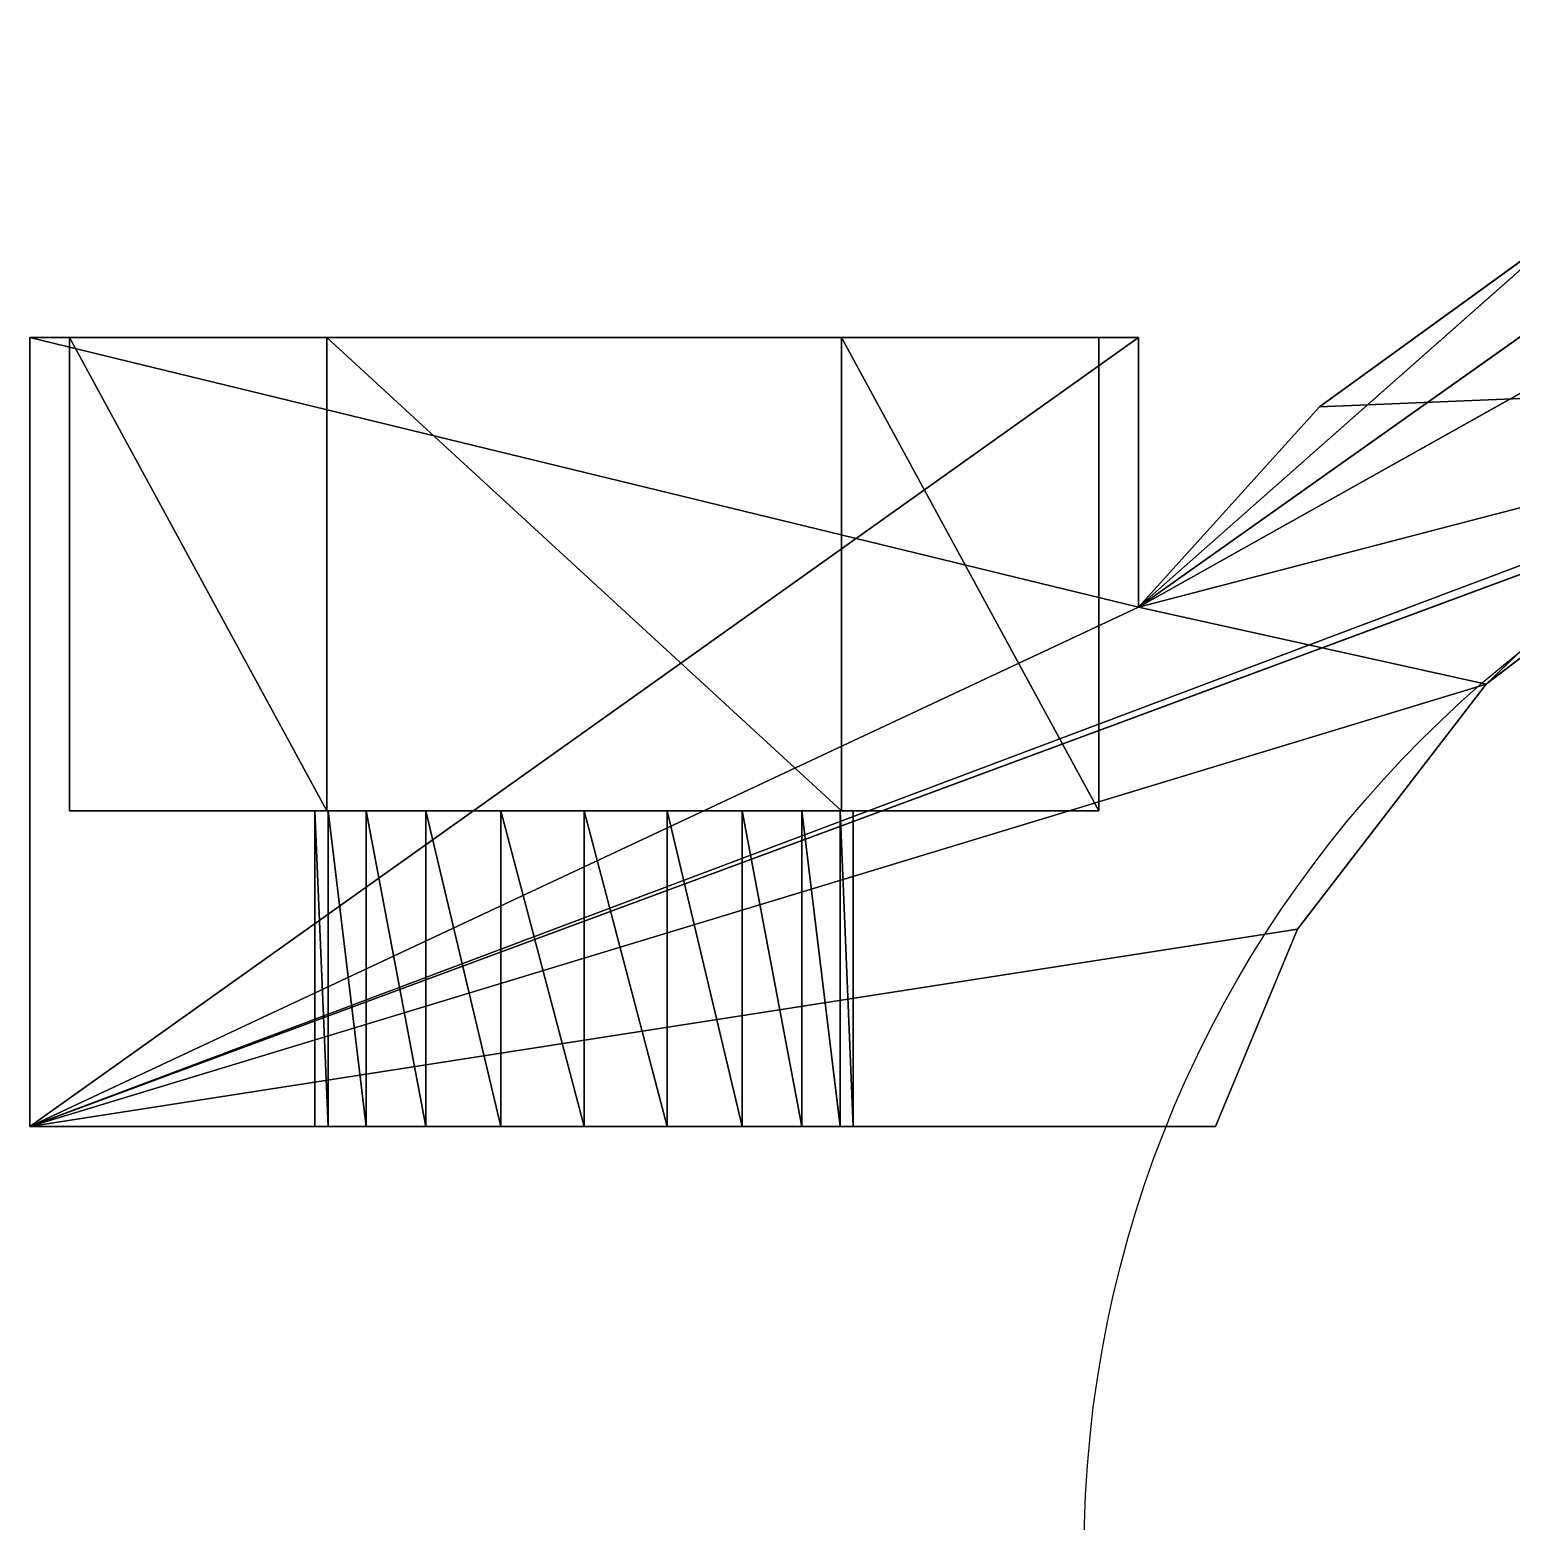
# Model space of a CAD drawing. Extents: x 0.1 to 12.5, y 0 to 2.5.
# Drawn here: x 10.6005 to 10.8915, y 2.0868 to 2.3799 of the extents above; entities that cross this region are included whole.
import ezdxf

# ---------------------------------------------------------------- set-up
doc = ezdxf.new("R2010")
doc.units = 0
doc.header["$MEASUREMENT"] = 0
doc.layers.get('0').update_dxf_attribs({"linetype": 'CONTINUOUS'})

# ---------------------------------------------------------------- blocks, each defined once
blk = doc.blocks.new('CLAMP')
for p, q in [((84, 189.48192, 180), (162.084, 233.37552, 180)), ((162.084, 233.37552, 180), (110.360388, 183.6396, 180)), ((84, 189.48192, 180), (138.771612, 228.42048, 180)), ((84, 189.48192, 180), (117, 218.72688, 180)), ((97.719588, 204.71856), (117, 218.72688)), ((97.719588, 204.71856, 180), (117, 218.72688)), ((117, 218.72688, 180), (97.719588, 204.71856, 180)), ((84, 189.48192), (0, 210)), ((61.5, 210, 123.7752), (0, 210, 180)), ((84, 210, 180), (0, 210, 180)), ((0, 210), (0, 210, 180)), ((0, 210, 180), (3, 210, 90)), ((3, 210, 90), (0, 210)), ((22.5, 210, 56.2248), (0, 210)), ((0, 210), (84, 210)), ((22.5, 210, 123.7752), (0, 210, 180)), ((0, 150, 180), (0, 210)), ((0, 150), (0, 210)), ((0, 210, 180), (0, 150, 180)), ((0, 150, 180), (84, 210, 180)), ((3, 174, 90), (3, 210, 90)), ((22.5, 174, 123.7752), (3, 210, 90)), ((3, 210, 90), (22.5, 174, 56.2248)), ((3, 210, 90), (22.5, 210, 56.2248)), ((22.5, 210, 123.7752), (3, 210, 90)), ((22.5, 174, 56.2248), (22.5, 210, 56.2248)), ((61.5, 174, 123.7752), (22.5, 210, 123.7752)), ((61.5, 210, 123.7752), (22.5, 210, 123.7752)), ((22.5, 210, 123.7752), (22.5, 174, 123.7752)), ((22.5, 210, 56.2248), (61.5, 174, 56.2248)), ((22.5, 210, 56.2248), (61.5, 210, 56.2248)), ((22.5, 210, 56.2248), (84, 210)), ((61.5, 210, 123.7752), (61.5, 174, 123.7752)), ((81, 174, 90), (61.5, 210, 123.7752)), ((81, 210, 90), (61.5, 210, 123.7752)), ((61.5, 210, 56.2248), (81, 174, 90)), ((61.5, 210, 56.2248), (81, 210, 90)), ((61.5, 210, 56.2248), (61.5, 174, 56.2248)), ((84, 210, 180), (61.5, 210, 123.7752)), ((84, 210), (61.5, 210, 56.2248)), ((81, 210, 90), (81, 174, 90)), ((84, 210, 180), (81, 210, 90)), ((81, 210, 90), (84, 210)), ((84, 210), (84, 189.48192)), ((84, 210), (84, 189.48192, 180)), ((84, 210), (84, 210, 180)), ((84, 189.48192, 180), (84, 210, 180)), ((0, 150), (150.706812, 206.93328)), ((84, 189.48192), (150.706812, 206.93328)), ((97.719588, 204.71856), (150.706812, 206.93328)), ((84, 189.48192, 180), (97.719588, 204.71856)), ((84, 189.48192), (97.719588, 204.71856)), ((97.719588, 204.71856, 180), (84, 189.48192, 180)), ((97.719588, 204.71856), (97.719588, 204.71856, 180)), ((0, 150), (129, 197.94228)), ((110.360388, 183.6396, 180), (129, 197.94228)), ((110.360388, 183.6396, 180), (129, 197.94228, 180)), ((129, 197.94228), (110.360388, 183.6396)), ((84, 189.48192), (0, 150)), ((0, 150, 180), (84, 189.48192, 180)), ((84, 189.48192), (84, 189.48192, 180)), ((84, 189.48192, 180), (110.360388, 183.6396, 180)), ((0, 150), (110.360388, 183.6396)), ((0, 150, 180), (110.360388, 183.6396, 180)), ((96.057612, 165, 180), (110.360388, 183.6396)), ((96.057612, 165, 180), (110.360388, 183.6396, 180)), ((110.360388, 183.6396), (96.057612, 165)), ((110.360388, 183.6396), (110.360388, 183.6396, 180)), ((22.5, 174, 123.7752), (3, 174, 90)), ((3, 174, 90), (22.5, 174, 56.2248)), ((3, 174, 90), (21.599988, 174, 90)), ((21.599988, 174, 90), (22.598424, 174, 96.303588)), ((22.598424, 150, 96.303588), (21.599988, 174, 90)), ((21.599988, 150, 90), (21.599988, 174, 90)), ((22.598424, 174, 83.696412), (21.599988, 174, 90)), ((21.599988, 174, 90), (22.598424, 150, 83.696412)), ((21.599988, 174, 90), (22.5, 174, 56.2248)), ((21.599988, 174, 90), (22.5, 174, 123.7752)), ((61.5, 174, 123.7752), (22.5, 174, 123.7752)), ((22.5, 174, 56.2248), (61.5, 174, 56.2248)), ((22.5, 174, 56.2248), (30.009612, 174, 73.496412)), ((25.496388, 174, 78.009588), (22.5, 174, 56.2248)), ((22.5, 174, 56.2248), (22.598424, 174, 83.696412)), ((53.990388, 174, 106.503588), (22.5, 174, 123.7752)), ((42, 174, 110.400012), (22.5, 174, 123.7752)), ((22.5, 174, 123.7752), (48.303588, 174, 109.4016)), ((35.696412, 174, 109.4016), (22.5, 174, 123.7752)), ((30.009612, 174, 106.503588), (22.5, 174, 123.7752)), ((22.5, 174, 123.7752), (22.598424, 174, 96.303588)), ((25.496388, 174, 101.990412), (22.5, 174, 123.7752)), ((22.598424, 174, 96.303588), (22.598424, 150, 96.303588)), ((22.598424, 150, 83.696412), (22.598424, 174, 83.696412)), ((25.496388, 174, 78.009588), (22.598424, 174, 83.696412)), ((22.598424, 174, 83.696412), (25.496388, 150, 78.009588)), ((22.598424, 174, 96.303588), (25.496388, 174, 101.990412)), ((25.496388, 150, 101.990412), (22.598424, 174, 96.303588)), ((25.496388, 150, 78.009588), (25.496388, 174, 78.009588)), ((30.009612, 174, 73.496412), (25.496388, 174, 78.009588)), ((25.496388, 174, 78.009588), (30.009612, 150, 73.496412)), ((25.496388, 174, 101.990412), (30.009612, 174, 106.503588)), ((30.009612, 150, 106.503588), (25.496388, 174, 101.990412)), ((25.496388, 150, 101.990412), (25.496388, 174, 101.990412)), ((30.009612, 150, 73.496412), (30.009612, 174, 73.496412)), ((35.696412, 174, 70.5984), (30.009612, 174, 73.496412)), ((30.009612, 174, 73.496412), (35.696412, 150, 70.5984)), ((35.696412, 150, 109.4016), (30.009612, 174, 106.503588)), ((30.009612, 174, 106.503588), (35.696412, 174, 109.4016)), ((30.009612, 150, 106.503588), (30.009612, 174, 106.503588)), ((30.009612, 174, 73.496412), (61.5, 174, 56.2248)), ((35.696412, 150, 70.5984), (35.696412, 174, 70.5984)), ((42, 174, 69.599988), (35.696412, 174, 70.5984)), ((35.696412, 174, 70.5984), (42, 150, 69.599988)), ((42, 150, 110.400012), (35.696412, 174, 109.4016)), ((35.696412, 174, 109.4016), (42, 174, 110.400012)), ((35.696412, 150, 109.4016), (35.696412, 174, 109.4016)), ((61.5, 174, 56.2248), (35.696412, 174, 70.5984)), ((42, 150, 69.599988), (42, 174, 69.599988)), ((48.303588, 174, 70.5984), (42, 174, 69.599988)), ((42, 174, 69.599988), (48.303588, 150, 70.5984)), ((48.303588, 150, 109.4016), (42, 174, 110.400012)), ((42, 174, 110.400012), (48.303588, 174, 109.4016)), ((42, 150, 110.400012), (42, 174, 110.400012)), ((42, 174, 69.599988), (61.5, 174, 56.2248)), ((48.303588, 150, 70.5984), (48.303588, 174, 70.5984)), ((53.990388, 174, 73.496412), (48.303588, 174, 70.5984)), ((48.303588, 174, 70.5984), (53.990388, 150, 73.496412)), ((53.990388, 150, 106.503588), (48.303588, 174, 109.4016)), ((48.303588, 174, 109.4016), (53.990388, 174, 106.503588)), ((48.303588, 150, 109.4016), (48.303588, 174, 109.4016)), ((61.5, 174, 56.2248), (48.303588, 174, 70.5984)), ((53.990388, 150, 73.496412), (53.990388, 174, 73.496412)), ((58.503612, 174, 78.009588), (53.990388, 174, 73.496412)), ((53.990388, 174, 73.496412), (58.503612, 150, 78.009588)), ((58.503612, 150, 101.990412), (53.990388, 174, 106.503588)), ((53.990388, 174, 106.503588), (58.503612, 174, 101.990412)), ((53.990388, 150, 106.503588), (53.990388, 174, 106.503588)), ((53.990388, 174, 73.496412), (81, 174, 90)), ((61.5, 174, 56.2248), (53.990388, 174, 73.496412)), ((53.990388, 174, 106.503588), (81, 174, 90)), ((53.990388, 174, 106.503588), (61.5, 174, 123.7752)), ((58.503612, 150, 78.009588), (58.503612, 174, 78.009588)), ((61.401576, 174, 83.696412), (58.503612, 174, 78.009588)), ((58.503612, 174, 78.009588), (61.401576, 150, 83.696412)), ((61.401576, 150, 96.303588), (58.503612, 174, 101.990412)), ((58.503612, 174, 101.990412), (61.401576, 174, 96.303588)), ((58.503612, 150, 101.990412), (58.503612, 174, 101.990412)), ((58.503612, 174, 78.009588), (81, 174, 90)), ((81, 174, 90), (58.503612, 174, 101.990412)), ((61.401576, 150, 83.696412), (61.401576, 174, 83.696412)), ((62.400012, 174, 90), (61.401576, 174, 83.696412)), ((61.401576, 174, 83.696412), (62.400012, 150, 90)), ((62.400012, 150, 90), (61.401576, 174, 96.303588)), ((61.401576, 174, 96.303588), (62.400012, 174, 90)), ((61.401576, 150, 96.303588), (61.401576, 174, 96.303588)), ((61.401576, 174, 83.696412), (81, 174, 90)), ((61.401576, 174, 96.303588), (81, 174, 90)), ((81, 174, 90), (61.5, 174, 123.7752)), ((61.5, 174, 56.2248), (81, 174, 90)), ((62.400012, 150, 90), (62.400012, 174, 90)), ((62.400012, 174, 90), (81, 174, 90)), ((96.057612, 165), (0, 150)), ((0, 150, 180), (96.057612, 165, 180)), ((89.844, 150, 180), (96.057612, 165)), ((89.844, 150, 180), (96.057612, 165, 180)), ((96.057612, 165), (89.844, 150)), ((96.057612, 165), (96.057612, 165, 180)), ((0, 150), (0, 150, 180)), ((0, 150, 180), (35.696412, 150, 109.4016)), ((0, 150, 180), (89.844, 150, 180)), ((0, 150), (21.599988, 150, 90)), ((21.599988, 150, 90), (0, 150, 180)), ((22.598424, 150, 96.303588), (0, 150, 180)), ((25.496388, 150, 101.990412), (0, 150, 180)), ((30.009612, 150, 106.503588), (0, 150, 180)), ((35.696412, 150, 70.5984), (0, 150)), ((89.844, 150), (0, 150)), ((30.009612, 150, 73.496412), (0, 150)), ((25.496388, 150, 78.009588), (0, 150)), ((0, 150), (22.598424, 150, 83.696412)), ((21.599988, 150, 90), (22.598424, 150, 96.303588)), ((22.598424, 150, 83.696412), (21.599988, 150, 90)), ((25.496388, 150, 78.009588), (22.598424, 150, 83.696412)), ((22.598424, 150, 96.303588), (25.496388, 150, 101.990412)), ((30.009612, 150, 73.496412), (25.496388, 150, 78.009588)), ((25.496388, 150, 101.990412), (30.009612, 150, 106.503588)), ((35.696412, 150, 70.5984), (30.009612, 150, 73.496412)), ((30.009612, 150, 106.503588), (35.696412, 150, 109.4016)), ((42, 150, 69.599988), (35.696412, 150, 70.5984)), ((35.696412, 150, 109.4016), (42, 150, 110.400012)), ((35.696412, 150, 109.4016), (89.844, 150, 180)), ((35.696412, 150, 70.5984), (89.844, 150)), ((48.303588, 150, 70.5984), (42, 150, 69.599988)), ((42, 150, 110.400012), (48.303588, 150, 109.4016)), ((42, 150, 110.400012), (89.844, 150, 180)), ((89.844, 150), (42, 150, 69.599988)), ((53.990388, 150, 73.496412), (48.303588, 150, 70.5984)), ((48.303588, 150, 109.4016), (53.990388, 150, 106.503588)), ((48.303588, 150, 109.4016), (89.844, 150, 180)), ((48.303588, 150, 70.5984), (89.844, 150)), ((58.503612, 150, 78.009588), (53.990388, 150, 73.496412)), ((53.990388, 150, 106.503588), (58.503612, 150, 101.990412)), ((53.990388, 150, 106.503588), (89.844, 150, 180)), ((89.844, 150), (53.990388, 150, 73.496412)), ((61.401576, 150, 83.696412), (58.503612, 150, 78.009588)), ((58.503612, 150, 101.990412), (61.401576, 150, 96.303588)), ((58.503612, 150, 101.990412), (89.844, 150, 180)), ((58.503612, 150, 78.009588), (89.844, 150)), ((62.400012, 150, 90), (61.401576, 150, 83.696412)), ((61.401576, 150, 96.303588), (62.400012, 150, 90)), ((89.844, 150), (61.401576, 150, 83.696412)), ((61.401576, 150, 96.303588), (89.844, 150, 180)), ((61.401576, 150, 96.303588), (89.844, 150)), ((62.400012, 150, 90), (89.844, 150)), ((89.844, 150), (89.844, 150, 180))]:
    blk.add_line(p, q)
mesh = blk.add_polyface()
corners = [(162.084, 233.37552, 180), (138.771612, 228.42048, 180), (84, 189.48192, 180)]
mesh.append_faces([[corners[k] for k in face] for face in [(0, 1, 2)]])
mesh = blk.add_polyface()
corners = [(162.084, 233.37552, 180), (84, 189.48192, 180), (110.360388, 183.6396, 180)]
mesh.append_faces([[corners[k] for k in face] for face in [(0, 1, 2)]])
mesh = blk.add_polyface()
corners = [(162.084, 233.37552, 180), (110.360388, 183.6396, 180), (129, 197.94228, 180)]
mesh.append_faces([[corners[k] for k in face] for face in [(0, 1, 2)]])
mesh = blk.add_polyface()
corners = [(138.771612, 228.42048, 180), (117, 218.72688, 180), (84, 189.48192, 180)]
mesh.append_faces([[corners[k] for k in face] for face in [(0, 1, 2)]])
mesh = blk.add_polyface()
corners = [(117, 218.72688, 180), (97.719588, 204.71856, 180), (84, 189.48192, 180)]
mesh.append_faces([[corners[k] for k in face] for face in [(0, 1, 2)]])
mesh = blk.add_polyface()
corners = [(97.719588, 204.71856, 180), (117, 218.72688), (97.719588, 204.71856)]
mesh.append_faces([[corners[k] for k in face] for face in [(0, 1, 2)]])
mesh = blk.add_polyface()
corners = [(117, 218.72688, 180), (117, 218.72688), (97.719588, 204.71856, 180)]
mesh.append_faces([[corners[k] for k in face] for face in [(0, 1, 2)]])
mesh = blk.add_polyface()
corners = [(150.706812, 206.93328), (97.719588, 204.71856), (117, 218.72688)]
mesh.append_faces([[corners[k] for k in face] for face in [(0, 1, 2)]])
mesh = blk.add_polyface()
corners = [(84, 210, 180), (61.5, 210, 123.7752), (0, 210, 180)]
mesh.append_faces([[corners[k] for k in face] for face in [(0, 1, 2)]])
mesh = blk.add_polyface()
corners = [(0, 210, 180), (3, 210, 90), (0, 210)]
mesh.append_faces([[corners[k] for k in face] for face in [(0, 1, 2)]])
mesh = blk.add_polyface()
corners = [(3, 210, 90), (22.5, 210, 56.2248), (0, 210)]
mesh.append_faces([[corners[k] for k in face] for face in [(0, 1, 2)]])
mesh = blk.add_polyface()
corners = [(22.5, 210, 56.2248), (84, 210), (0, 210)]
mesh.append_faces([[corners[k] for k in face] for face in [(0, 1, 2)]])
mesh = blk.add_polyface()
corners = [(0, 210, 180), (61.5, 210, 123.7752), (22.5, 210, 123.7752)]
mesh.append_faces([[corners[k] for k in face] for face in [(0, 1, 2)]])
mesh = blk.add_polyface()
corners = [(0, 210, 180), (22.5, 210, 123.7752), (3, 210, 90)]
mesh.append_faces([[corners[k] for k in face] for face in [(0, 1, 2)]])
mesh = blk.add_polyface()
corners = [(0, 210), (0, 150), (0, 150, 180)]
mesh.append_faces([[corners[k] for k in face] for face in [(0, 1, 2)]])
mesh = blk.add_polyface()
corners = [(0, 210), (0, 150, 180), (0, 210, 180)]
mesh.append_faces([[corners[k] for k in face] for face in [(0, 1, 2)]])
mesh = blk.add_polyface()
corners = [(84, 189.48192), (0, 150), (0, 210)]
mesh.append_faces([[corners[k] for k in face] for face in [(0, 1, 2)]])
mesh = blk.add_polyface()
corners = [(84, 189.48192), (0, 210), (84, 210)]
mesh.append_faces([[corners[k] for k in face] for face in [(0, 1, 2)]])
mesh = blk.add_polyface()
corners = [(84, 210, 180), (0, 210, 180), (0, 150, 180)]
mesh.append_faces([[corners[k] for k in face] for face in [(0, 1, 2)]])
mesh = blk.add_polyface()
corners = [(84, 210, 180), (0, 150, 180), (84, 189.48192, 180)]
mesh.append_faces([[corners[k] for k in face] for face in [(0, 1, 2)]])
mesh = blk.add_polyface()
corners = [(3, 210, 90), (22.5, 174, 123.7752), (3, 174, 90)]
mesh.append_faces([[corners[k] for k in face] for face in [(0, 1, 2)]])
mesh = blk.add_polyface()
corners = [(3, 210, 90), (22.5, 174, 56.2248), (22.5, 210, 56.2248)]
mesh.append_faces([[corners[k] for k in face] for face in [(0, 1, 2)]])
mesh = blk.add_polyface()
corners = [(3, 210, 90), (3, 174, 90), (22.5, 174, 56.2248)]
mesh.append_faces([[corners[k] for k in face] for face in [(0, 1, 2)]])
mesh = blk.add_polyface()
corners = [(22.5, 210, 123.7752), (22.5, 174, 123.7752), (3, 210, 90)]
mesh.append_faces([[corners[k] for k in face] for face in [(0, 1, 2)]])
mesh = blk.add_polyface()
corners = [(61.5, 174, 123.7752), (22.5, 210, 123.7752), (61.5, 210, 123.7752)]
mesh.append_faces([[corners[k] for k in face] for face in [(0, 1, 2)]])
mesh = blk.add_polyface()
corners = [(61.5, 174, 123.7752), (22.5, 174, 123.7752), (22.5, 210, 123.7752)]
mesh.append_faces([[corners[k] for k in face] for face in [(0, 1, 2)]])
mesh = blk.add_polyface()
corners = [(61.5, 210, 56.2248), (22.5, 210, 56.2248), (61.5, 174, 56.2248)]
mesh.append_faces([[corners[k] for k in face] for face in [(0, 1, 2)]])
mesh = blk.add_polyface()
corners = [(61.5, 174, 56.2248), (22.5, 210, 56.2248), (22.5, 174, 56.2248)]
mesh.append_faces([[corners[k] for k in face] for face in [(0, 1, 2)]])
mesh = blk.add_polyface()
corners = [(61.5, 210, 56.2248), (84, 210), (22.5, 210, 56.2248)]
mesh.append_faces([[corners[k] for k in face] for face in [(0, 1, 2)]])
mesh = blk.add_polyface()
corners = [(81, 210, 90), (81, 174, 90), (61.5, 210, 123.7752)]
mesh.append_faces([[corners[k] for k in face] for face in [(0, 1, 2)]])
mesh = blk.add_polyface()
corners = [(61.5, 210, 123.7752), (81, 174, 90), (61.5, 174, 123.7752)]
mesh.append_faces([[corners[k] for k in face] for face in [(0, 1, 2)]])
mesh = blk.add_polyface()
corners = [(61.5, 210, 56.2248), (81, 174, 90), (81, 210, 90)]
mesh.append_faces([[corners[k] for k in face] for face in [(0, 1, 2)]])
mesh = blk.add_polyface()
corners = [(61.5, 210, 56.2248), (61.5, 174, 56.2248), (81, 174, 90)]
mesh.append_faces([[corners[k] for k in face] for face in [(0, 1, 2)]])
mesh = blk.add_polyface()
corners = [(84, 210, 180), (81, 210, 90), (61.5, 210, 123.7752)]
mesh.append_faces([[corners[k] for k in face] for face in [(0, 1, 2)]])
mesh = blk.add_polyface()
corners = [(81, 210, 90), (84, 210), (61.5, 210, 56.2248)]
mesh.append_faces([[corners[k] for k in face] for face in [(0, 1, 2)]])
mesh = blk.add_polyface()
corners = [(84, 210, 180), (84, 210), (81, 210, 90)]
mesh.append_faces([[corners[k] for k in face] for face in [(0, 1, 2)]])
mesh = blk.add_polyface()
corners = [(84, 210), (84, 189.48192, 180), (84, 189.48192)]
mesh.append_faces([[corners[k] for k in face] for face in [(0, 1, 2)]])
mesh = blk.add_polyface()
corners = [(84, 210, 180), (84, 189.48192, 180), (84, 210)]
mesh.append_faces([[corners[k] for k in face] for face in [(0, 1, 2)]])
mesh = blk.add_polyface()
corners = [(150.706812, 206.93328), (129, 197.94228), (0, 150)]
mesh.append_faces([[corners[k] for k in face] for face in [(0, 1, 2)]])
mesh = blk.add_polyface()
corners = [(150.706812, 206.93328), (0, 150), (84, 189.48192)]
mesh.append_faces([[corners[k] for k in face] for face in [(0, 1, 2)]])
mesh = blk.add_polyface()
corners = [(150.706812, 206.93328), (84, 189.48192), (97.719588, 204.71856)]
mesh.append_faces([[corners[k] for k in face] for face in [(0, 1, 2)]])
mesh = blk.add_polyface()
corners = [(97.719588, 204.71856), (84, 189.48192), (84, 189.48192, 180)]
mesh.append_faces([[corners[k] for k in face] for face in [(0, 1, 2)]])
mesh = blk.add_polyface()
corners = [(97.719588, 204.71856), (84, 189.48192, 180), (97.719588, 204.71856, 180)]
mesh.append_faces([[corners[k] for k in face] for face in [(0, 1, 2)]])
mesh = blk.add_polyface()
corners = [(129, 197.94228), (110.360388, 183.6396), (0, 150)]
mesh.append_faces([[corners[k] for k in face] for face in [(0, 1, 2)]])
mesh = blk.add_polyface()
corners = [(110.360388, 183.6396, 180), (129, 197.94228), (129, 197.94228, 180)]
mesh.append_faces([[corners[k] for k in face] for face in [(0, 1, 2)]])
mesh = blk.add_polyface()
corners = [(110.360388, 183.6396, 180), (110.360388, 183.6396), (129, 197.94228)]
mesh.append_faces([[corners[k] for k in face] for face in [(0, 1, 2)]])
mesh = blk.add_polyface()
corners = [(110.360388, 183.6396, 180), (84, 189.48192, 180), (0, 150, 180)]
mesh.append_faces([[corners[k] for k in face] for face in [(0, 1, 2)]])
mesh = blk.add_polyface()
corners = [(110.360388, 183.6396), (96.057612, 165), (0, 150)]
mesh.append_faces([[corners[k] for k in face] for face in [(0, 1, 2)]])
mesh = blk.add_polyface()
corners = [(110.360388, 183.6396, 180), (0, 150, 180), (96.057612, 165, 180)]
mesh.append_faces([[corners[k] for k in face] for face in [(0, 1, 2)]])
mesh = blk.add_polyface()
corners = [(110.360388, 183.6396, 180), (96.057612, 165, 180), (110.360388, 183.6396)]
mesh.append_faces([[corners[k] for k in face] for face in [(0, 1, 2)]])
mesh = blk.add_polyface()
corners = [(110.360388, 183.6396), (96.057612, 165, 180), (96.057612, 165)]
mesh.append_faces([[corners[k] for k in face] for face in [(0, 1, 2)]])
mesh = blk.add_polyface()
corners = [(21.599988, 174, 90), (22.5, 174, 56.2248), (3, 174, 90)]
mesh.append_faces([[corners[k] for k in face] for face in [(0, 1, 2)]])
mesh = blk.add_polyface()
corners = [(22.5, 174, 123.7752), (21.599988, 174, 90), (3, 174, 90)]
mesh.append_faces([[corners[k] for k in face] for face in [(0, 1, 2)]])
mesh = blk.add_polyface()
corners = [(22.598424, 174, 96.303588), (22.598424, 150, 96.303588), (21.599988, 174, 90)]
mesh.append_faces([[corners[k] for k in face] for face in [(0, 1, 2)]])
mesh = blk.add_polyface()
corners = [(21.599988, 174, 90), (22.598424, 150, 96.303588), (21.599988, 150, 90)]
mesh.append_faces([[corners[k] for k in face] for face in [(0, 1, 2)]])
mesh = blk.add_polyface()
corners = [(21.599988, 174, 90), (22.598424, 150, 83.696412), (22.598424, 174, 83.696412)]
mesh.append_faces([[corners[k] for k in face] for face in [(0, 1, 2)]])
mesh = blk.add_polyface()
corners = [(21.599988, 174, 90), (21.599988, 150, 90), (22.598424, 150, 83.696412)]
mesh.append_faces([[corners[k] for k in face] for face in [(0, 1, 2)]])
mesh = blk.add_polyface()
corners = [(22.5, 174, 123.7752), (22.598424, 174, 96.303588), (21.599988, 174, 90)]
mesh.append_faces([[corners[k] for k in face] for face in [(0, 1, 2)]])
mesh = blk.add_polyface()
corners = [(21.599988, 174, 90), (22.598424, 174, 83.696412), (22.5, 174, 56.2248)]
mesh.append_faces([[corners[k] for k in face] for face in [(0, 1, 2)]])
mesh = blk.add_polyface()
corners = [(30.009612, 174, 73.496412), (61.5, 174, 56.2248), (22.5, 174, 56.2248)]
mesh.append_faces([[corners[k] for k in face] for face in [(0, 1, 2)]])
mesh = blk.add_polyface()
corners = [(22.598424, 174, 83.696412), (25.496388, 174, 78.009588), (22.5, 174, 56.2248)]
mesh.append_faces([[corners[k] for k in face] for face in [(0, 1, 2)]])
mesh = blk.add_polyface()
corners = [(25.496388, 174, 78.009588), (30.009612, 174, 73.496412), (22.5, 174, 56.2248)]
mesh.append_faces([[corners[k] for k in face] for face in [(0, 1, 2)]])
mesh = blk.add_polyface()
corners = [(61.5, 174, 123.7752), (53.990388, 174, 106.503588), (22.5, 174, 123.7752)]
mesh.append_faces([[corners[k] for k in face] for face in [(0, 1, 2)]])
mesh = blk.add_polyface()
corners = [(22.5, 174, 123.7752), (48.303588, 174, 109.4016), (42, 174, 110.400012)]
mesh.append_faces([[corners[k] for k in face] for face in [(0, 1, 2)]])
mesh = blk.add_polyface()
corners = [(22.5, 174, 123.7752), (53.990388, 174, 106.503588), (48.303588, 174, 109.4016)]
mesh.append_faces([[corners[k] for k in face] for face in [(0, 1, 2)]])
mesh = blk.add_polyface()
corners = [(22.5, 174, 123.7752), (42, 174, 110.400012), (35.696412, 174, 109.4016)]
mesh.append_faces([[corners[k] for k in face] for face in [(0, 1, 2)]])
mesh = blk.add_polyface()
corners = [(22.5, 174, 123.7752), (35.696412, 174, 109.4016), (30.009612, 174, 106.503588)]
mesh.append_faces([[corners[k] for k in face] for face in [(0, 1, 2)]])
mesh = blk.add_polyface()
corners = [(22.5, 174, 123.7752), (30.009612, 174, 106.503588), (25.496388, 174, 101.990412)]
mesh.append_faces([[corners[k] for k in face] for face in [(0, 1, 2)]])
mesh = blk.add_polyface()
corners = [(22.5, 174, 123.7752), (25.496388, 174, 101.990412), (22.598424, 174, 96.303588)]
mesh.append_faces([[corners[k] for k in face] for face in [(0, 1, 2)]])
mesh = blk.add_polyface()
corners = [(22.598424, 174, 83.696412), (25.496388, 150, 78.009588), (25.496388, 174, 78.009588)]
mesh.append_faces([[corners[k] for k in face] for face in [(0, 1, 2)]])
mesh = blk.add_polyface()
corners = [(22.598424, 174, 83.696412), (22.598424, 150, 83.696412), (25.496388, 150, 78.009588)]
mesh.append_faces([[corners[k] for k in face] for face in [(0, 1, 2)]])
mesh = blk.add_polyface()
corners = [(25.496388, 174, 101.990412), (25.496388, 150, 101.990412), (22.598424, 174, 96.303588)]
mesh.append_faces([[corners[k] for k in face] for face in [(0, 1, 2)]])
mesh = blk.add_polyface()
corners = [(22.598424, 174, 96.303588), (25.496388, 150, 101.990412), (22.598424, 150, 96.303588)]
mesh.append_faces([[corners[k] for k in face] for face in [(0, 1, 2)]])
mesh = blk.add_polyface()
corners = [(30.009612, 174, 73.496412), (25.496388, 174, 78.009588), (30.009612, 150, 73.496412)]
mesh.append_faces([[corners[k] for k in face] for face in [(0, 1, 2)]])
mesh = blk.add_polyface()
corners = [(30.009612, 150, 73.496412), (25.496388, 174, 78.009588), (25.496388, 150, 78.009588)]
mesh.append_faces([[corners[k] for k in face] for face in [(0, 1, 2)]])
mesh = blk.add_polyface()
corners = [(30.009612, 150, 106.503588), (25.496388, 174, 101.990412), (30.009612, 174, 106.503588)]
mesh.append_faces([[corners[k] for k in face] for face in [(0, 1, 2)]])
mesh = blk.add_polyface()
corners = [(30.009612, 150, 106.503588), (25.496388, 150, 101.990412), (25.496388, 174, 101.990412)]
mesh.append_faces([[corners[k] for k in face] for face in [(0, 1, 2)]])
mesh = blk.add_polyface()
corners = [(35.696412, 174, 70.5984), (30.009612, 174, 73.496412), (35.696412, 150, 70.5984)]
mesh.append_faces([[corners[k] for k in face] for face in [(0, 1, 2)]])
mesh = blk.add_polyface()
corners = [(35.696412, 150, 70.5984), (30.009612, 174, 73.496412), (30.009612, 150, 73.496412)]
mesh.append_faces([[corners[k] for k in face] for face in [(0, 1, 2)]])
mesh = blk.add_polyface()
corners = [(35.696412, 150, 109.4016), (30.009612, 174, 106.503588), (35.696412, 174, 109.4016)]
mesh.append_faces([[corners[k] for k in face] for face in [(0, 1, 2)]])
mesh = blk.add_polyface()
corners = [(35.696412, 150, 109.4016), (30.009612, 150, 106.503588), (30.009612, 174, 106.503588)]
mesh.append_faces([[corners[k] for k in face] for face in [(0, 1, 2)]])
mesh = blk.add_polyface()
corners = [(30.009612, 174, 73.496412), (35.696412, 174, 70.5984), (61.5, 174, 56.2248)]
mesh.append_faces([[corners[k] for k in face] for face in [(0, 1, 2)]])
mesh = blk.add_polyface()
corners = [(42, 174, 69.599988), (35.696412, 174, 70.5984), (42, 150, 69.599988)]
mesh.append_faces([[corners[k] for k in face] for face in [(0, 1, 2)]])
mesh = blk.add_polyface()
corners = [(42, 150, 69.599988), (35.696412, 174, 70.5984), (35.696412, 150, 70.5984)]
mesh.append_faces([[corners[k] for k in face] for face in [(0, 1, 2)]])
mesh = blk.add_polyface()
corners = [(42, 150, 110.400012), (35.696412, 174, 109.4016), (42, 174, 110.400012)]
mesh.append_faces([[corners[k] for k in face] for face in [(0, 1, 2)]])
mesh = blk.add_polyface()
corners = [(42, 150, 110.400012), (35.696412, 150, 109.4016), (35.696412, 174, 109.4016)]
mesh.append_faces([[corners[k] for k in face] for face in [(0, 1, 2)]])
mesh = blk.add_polyface()
corners = [(35.696412, 174, 70.5984), (42, 174, 69.599988), (61.5, 174, 56.2248)]
mesh.append_faces([[corners[k] for k in face] for face in [(0, 1, 2)]])
mesh = blk.add_polyface()
corners = [(48.303588, 174, 70.5984), (42, 174, 69.599988), (48.303588, 150, 70.5984)]
mesh.append_faces([[corners[k] for k in face] for face in [(0, 1, 2)]])
mesh = blk.add_polyface()
corners = [(48.303588, 150, 70.5984), (42, 174, 69.599988), (42, 150, 69.599988)]
mesh.append_faces([[corners[k] for k in face] for face in [(0, 1, 2)]])
mesh = blk.add_polyface()
corners = [(48.303588, 150, 109.4016), (42, 174, 110.400012), (48.303588, 174, 109.4016)]
mesh.append_faces([[corners[k] for k in face] for face in [(0, 1, 2)]])
mesh = blk.add_polyface()
corners = [(48.303588, 150, 109.4016), (42, 150, 110.400012), (42, 174, 110.400012)]
mesh.append_faces([[corners[k] for k in face] for face in [(0, 1, 2)]])
mesh = blk.add_polyface()
corners = [(48.303588, 174, 70.5984), (61.5, 174, 56.2248), (42, 174, 69.599988)]
mesh.append_faces([[corners[k] for k in face] for face in [(0, 1, 2)]])
mesh = blk.add_polyface()
corners = [(53.990388, 174, 73.496412), (48.303588, 174, 70.5984), (53.990388, 150, 73.496412)]
mesh.append_faces([[corners[k] for k in face] for face in [(0, 1, 2)]])
mesh = blk.add_polyface()
corners = [(53.990388, 150, 73.496412), (48.303588, 174, 70.5984), (48.303588, 150, 70.5984)]
mesh.append_faces([[corners[k] for k in face] for face in [(0, 1, 2)]])
mesh = blk.add_polyface()
corners = [(53.990388, 150, 106.503588), (48.303588, 174, 109.4016), (53.990388, 174, 106.503588)]
mesh.append_faces([[corners[k] for k in face] for face in [(0, 1, 2)]])
mesh = blk.add_polyface()
corners = [(53.990388, 150, 106.503588), (48.303588, 150, 109.4016), (48.303588, 174, 109.4016)]
mesh.append_faces([[corners[k] for k in face] for face in [(0, 1, 2)]])
mesh = blk.add_polyface()
corners = [(53.990388, 174, 73.496412), (61.5, 174, 56.2248), (48.303588, 174, 70.5984)]
mesh.append_faces([[corners[k] for k in face] for face in [(0, 1, 2)]])
mesh = blk.add_polyface()
corners = [(58.503612, 174, 78.009588), (53.990388, 174, 73.496412), (58.503612, 150, 78.009588)]
mesh.append_faces([[corners[k] for k in face] for face in [(0, 1, 2)]])
mesh = blk.add_polyface()
corners = [(58.503612, 150, 78.009588), (53.990388, 174, 73.496412), (53.990388, 150, 73.496412)]
mesh.append_faces([[corners[k] for k in face] for face in [(0, 1, 2)]])
mesh = blk.add_polyface()
corners = [(58.503612, 150, 101.990412), (53.990388, 174, 106.503588), (58.503612, 174, 101.990412)]
mesh.append_faces([[corners[k] for k in face] for face in [(0, 1, 2)]])
mesh = blk.add_polyface()
corners = [(58.503612, 150, 101.990412), (53.990388, 150, 106.503588), (53.990388, 174, 106.503588)]
mesh.append_faces([[corners[k] for k in face] for face in [(0, 1, 2)]])
mesh = blk.add_polyface()
corners = [(81, 174, 90), (61.5, 174, 56.2248), (53.990388, 174, 73.496412)]
mesh.append_faces([[corners[k] for k in face] for face in [(0, 1, 2)]])
mesh = blk.add_polyface()
corners = [(81, 174, 90), (53.990388, 174, 73.496412), (58.503612, 174, 78.009588)]
mesh.append_faces([[corners[k] for k in face] for face in [(0, 1, 2)]])
mesh = blk.add_polyface()
corners = [(53.990388, 174, 106.503588), (81, 174, 90), (58.503612, 174, 101.990412)]
mesh.append_faces([[corners[k] for k in face] for face in [(0, 1, 2)]])
mesh = blk.add_polyface()
corners = [(61.5, 174, 123.7752), (81, 174, 90), (53.990388, 174, 106.503588)]
mesh.append_faces([[corners[k] for k in face] for face in [(0, 1, 2)]])
mesh = blk.add_polyface()
corners = [(58.503612, 174, 78.009588), (61.401576, 150, 83.696412), (61.401576, 174, 83.696412)]
mesh.append_faces([[corners[k] for k in face] for face in [(0, 1, 2)]])
mesh = blk.add_polyface()
corners = [(58.503612, 174, 78.009588), (58.503612, 150, 78.009588), (61.401576, 150, 83.696412)]
mesh.append_faces([[corners[k] for k in face] for face in [(0, 1, 2)]])
mesh = blk.add_polyface()
corners = [(61.401576, 174, 96.303588), (61.401576, 150, 96.303588), (58.503612, 174, 101.990412)]
mesh.append_faces([[corners[k] for k in face] for face in [(0, 1, 2)]])
mesh = blk.add_polyface()
corners = [(58.503612, 174, 101.990412), (61.401576, 150, 96.303588), (58.503612, 150, 101.990412)]
mesh.append_faces([[corners[k] for k in face] for face in [(0, 1, 2)]])
mesh = blk.add_polyface()
corners = [(81, 174, 90), (58.503612, 174, 78.009588), (61.401576, 174, 83.696412)]
mesh.append_faces([[corners[k] for k in face] for face in [(0, 1, 2)]])
mesh = blk.add_polyface()
corners = [(58.503612, 174, 101.990412), (81, 174, 90), (61.401576, 174, 96.303588)]
mesh.append_faces([[corners[k] for k in face] for face in [(0, 1, 2)]])
mesh = blk.add_polyface()
corners = [(61.401576, 174, 83.696412), (62.400012, 150, 90), (62.400012, 174, 90)]
mesh.append_faces([[corners[k] for k in face] for face in [(0, 1, 2)]])
mesh = blk.add_polyface()
corners = [(61.401576, 174, 83.696412), (61.401576, 150, 83.696412), (62.400012, 150, 90)]
mesh.append_faces([[corners[k] for k in face] for face in [(0, 1, 2)]])
mesh = blk.add_polyface()
corners = [(62.400012, 174, 90), (62.400012, 150, 90), (61.401576, 174, 96.303588)]
mesh.append_faces([[corners[k] for k in face] for face in [(0, 1, 2)]])
mesh = blk.add_polyface()
corners = [(61.401576, 174, 96.303588), (62.400012, 150, 90), (61.401576, 150, 96.303588)]
mesh.append_faces([[corners[k] for k in face] for face in [(0, 1, 2)]])
mesh = blk.add_polyface()
corners = [(81, 174, 90), (61.401576, 174, 83.696412), (62.400012, 174, 90)]
mesh.append_faces([[corners[k] for k in face] for face in [(0, 1, 2)]])
mesh = blk.add_polyface()
corners = [(61.401576, 174, 96.303588), (81, 174, 90), (62.400012, 174, 90)]
mesh.append_faces([[corners[k] for k in face] for face in [(0, 1, 2)]])
mesh = blk.add_polyface()
corners = [(96.057612, 165), (89.844, 150), (0, 150)]
mesh.append_faces([[corners[k] for k in face] for face in [(0, 1, 2)]])
mesh = blk.add_polyface()
corners = [(96.057612, 165, 180), (0, 150, 180), (89.844, 150, 180)]
mesh.append_faces([[corners[k] for k in face] for face in [(0, 1, 2)]])
mesh = blk.add_polyface()
corners = [(96.057612, 165, 180), (89.844, 150, 180), (96.057612, 165)]
mesh.append_faces([[corners[k] for k in face] for face in [(0, 1, 2)]])
mesh = blk.add_polyface()
corners = [(96.057612, 165), (89.844, 150, 180), (89.844, 150)]
mesh.append_faces([[corners[k] for k in face] for face in [(0, 1, 2)]])
mesh = blk.add_polyface()
corners = [(0, 150, 180), (35.696412, 150, 109.4016), (89.844, 150, 180)]
mesh.append_faces([[corners[k] for k in face] for face in [(0, 1, 2)]])
mesh = blk.add_polyface()
corners = [(0, 150, 180), (0, 150), (21.599988, 150, 90)]
mesh.append_faces([[corners[k] for k in face] for face in [(0, 1, 2)]])
mesh = blk.add_polyface()
corners = [(0, 150, 180), (21.599988, 150, 90), (22.598424, 150, 96.303588)]
mesh.append_faces([[corners[k] for k in face] for face in [(0, 1, 2)]])
mesh = blk.add_polyface()
corners = [(0, 150, 180), (22.598424, 150, 96.303588), (25.496388, 150, 101.990412)]
mesh.append_faces([[corners[k] for k in face] for face in [(0, 1, 2)]])
mesh = blk.add_polyface()
corners = [(0, 150, 180), (25.496388, 150, 101.990412), (30.009612, 150, 106.503588)]
mesh.append_faces([[corners[k] for k in face] for face in [(0, 1, 2)]])
mesh = blk.add_polyface()
corners = [(35.696412, 150, 70.5984), (0, 150), (89.844, 150)]
mesh.append_faces([[corners[k] for k in face] for face in [(0, 1, 2)]])
mesh = blk.add_polyface()
corners = [(30.009612, 150, 73.496412), (0, 150), (35.696412, 150, 70.5984)]
mesh.append_faces([[corners[k] for k in face] for face in [(0, 1, 2)]])
mesh = blk.add_polyface()
corners = [(25.496388, 150, 78.009588), (0, 150), (30.009612, 150, 73.496412)]
mesh.append_faces([[corners[k] for k in face] for face in [(0, 1, 2)]])
mesh = blk.add_polyface()
corners = [(21.599988, 150, 90), (0, 150), (22.598424, 150, 83.696412)]
mesh.append_faces([[corners[k] for k in face] for face in [(0, 1, 2)]])
mesh = blk.add_polyface()
corners = [(22.598424, 150, 83.696412), (0, 150), (25.496388, 150, 78.009588)]
mesh.append_faces([[corners[k] for k in face] for face in [(0, 1, 2)]])
mesh = blk.add_polyface()
corners = [(0, 150, 180), (30.009612, 150, 106.503588), (35.696412, 150, 109.4016)]
mesh.append_faces([[corners[k] for k in face] for face in [(0, 1, 2)]])
mesh = blk.add_polyface()
corners = [(89.844, 150, 180), (35.696412, 150, 109.4016), (42, 150, 110.400012)]
mesh.append_faces([[corners[k] for k in face] for face in [(0, 1, 2)]])
mesh = blk.add_polyface()
corners = [(35.696412, 150, 70.5984), (89.844, 150), (42, 150, 69.599988)]
mesh.append_faces([[corners[k] for k in face] for face in [(0, 1, 2)]])
mesh = blk.add_polyface()
corners = [(89.844, 150, 180), (42, 150, 110.400012), (48.303588, 150, 109.4016)]
mesh.append_faces([[corners[k] for k in face] for face in [(0, 1, 2)]])
mesh = blk.add_polyface()
corners = [(48.303588, 150, 70.5984), (42, 150, 69.599988), (89.844, 150)]
mesh.append_faces([[corners[k] for k in face] for face in [(0, 1, 2)]])
mesh = blk.add_polyface()
corners = [(89.844, 150, 180), (48.303588, 150, 109.4016), (53.990388, 150, 106.503588)]
mesh.append_faces([[corners[k] for k in face] for face in [(0, 1, 2)]])
mesh = blk.add_polyface()
corners = [(53.990388, 150, 73.496412), (48.303588, 150, 70.5984), (89.844, 150)]
mesh.append_faces([[corners[k] for k in face] for face in [(0, 1, 2)]])
mesh = blk.add_polyface()
corners = [(89.844, 150, 180), (53.990388, 150, 106.503588), (58.503612, 150, 101.990412)]
mesh.append_faces([[corners[k] for k in face] for face in [(0, 1, 2)]])
mesh = blk.add_polyface()
corners = [(58.503612, 150, 78.009588), (53.990388, 150, 73.496412), (89.844, 150)]
mesh.append_faces([[corners[k] for k in face] for face in [(0, 1, 2)]])
mesh = blk.add_polyface()
corners = [(61.401576, 150, 83.696412), (58.503612, 150, 78.009588), (89.844, 150)]
mesh.append_faces([[corners[k] for k in face] for face in [(0, 1, 2)]])
mesh = blk.add_polyface()
corners = [(89.844, 150, 180), (58.503612, 150, 101.990412), (61.401576, 150, 96.303588)]
mesh.append_faces([[corners[k] for k in face] for face in [(0, 1, 2)]])
mesh = blk.add_polyface()
corners = [(89.844, 150, 180), (61.401576, 150, 96.303588), (89.844, 150)]
mesh.append_faces([[corners[k] for k in face] for face in [(0, 1, 2)]])
mesh = blk.add_polyface()
corners = [(61.401576, 150, 96.303588), (62.400012, 150, 90), (89.844, 150)]
mesh.append_faces([[corners[k] for k in face] for face in [(0, 1, 2)]])
mesh = blk.add_polyface()
corners = [(62.400012, 150, 90), (61.401576, 150, 83.696412), (89.844, 150)]
mesh.append_faces([[corners[k] for k in face] for face in [(0, 1, 2)]])

msp = doc.modelspace()

# ---------------------------------------------------------------- linework, layer by layer
msp.add_circle((11.03398, 2.08038), 0.22638)

# ---------------------------------------------------------------- block references
at = {"xscale": 0.00259231896, "yscale": 0.002584557822, "zscale": 0.002224134528}
msp.add_blockref('CLAMP', (10.60051, 1.77669, -0.01694), dxfattribs=at)

doc.saveas('drawing.dxf')
